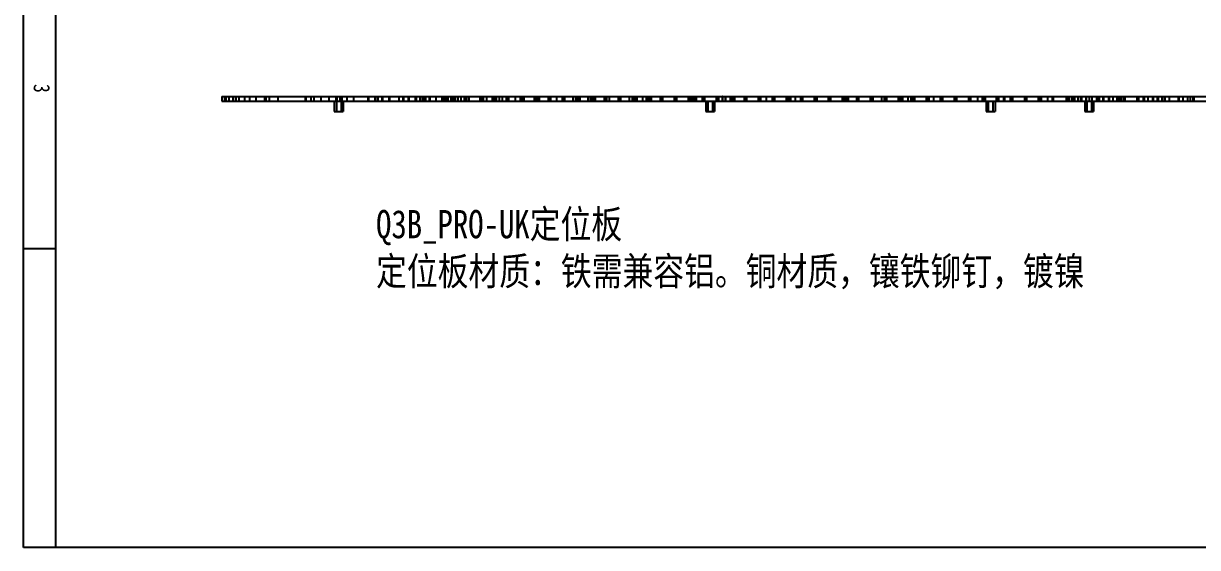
# Model space of a CAD drawing. Header units: inches. Extents: x 74 to 1479, y 13 to 437.
# Drawn here: x 836.3 to 1235.5, y 12.8 to 190.9 of the extents above; entities that cross this region are included whole.
import ezdxf

# ---------------------------------------------------------------- set-up
doc = ezdxf.new("R2010")
doc.units = ezdxf.units.IN
doc.header["$LTSCALE"] = 1.21
doc.header["$MEASUREMENT"] = 0
doc.linetypes.add('HIDDEN', pattern=[0.2, 0.1, -0.1])
doc.layers.get('0').update_dxf_attribs({"linetype": 'CONTINUOUS'})
doc.layers.add('DEFAULT_2', color=8, linetype='HIDDEN')
doc.layers.add('图框', color=7, linetype='CONTINUOUS')
doc.styles.get("Standard").update_dxf_attribs({"font": 'txt', "width": 0.8})

msp = doc.modelspace()

# ---------------------------------------------------------------- linework, layer by layer
at = {"color": 7, "linetype": 'Continuous'}
for p, q in [((836.297, 12.755), (836.297, 435.823)), ((847.302, 12.755), (847.302, 424.818)), ((903.694, 166.016), (903.694, 164.516)), ((903.694, 166.016), (1073.869, 166.016)), ((903.694, 164.516), (1308.644, 164.516)), ((904.694, 166.016), (904.694, 164.516)), ((905.194, 164.516), (905.194, 166.016)), ((906.194, 164.516), (906.194, 166.016)), ((907.494, 166.016), (907.494, 164.516)), ((908.494, 166.016), (908.494, 164.516)), ((909.494, 166.016), (909.494, 164.516)), ((940.226, 164.516), (940.226, 166.016)), ((941.994, 164.516), (941.994, 161.016)), ((942.976, 164.516), (942.976, 166.016)), ((943.976, 164.516), (943.976, 166.016)), ((944.994, 164.516), (944.994, 161.016)), ((971.094, 166.016), (971.094, 164.516)), ((972.094, 166.016), (972.094, 164.516)), ((973.094, 164.516), (973.094, 166.016)), ((979.694, 164.516), (979.694, 166.016)), ((980.694, 164.516), (980.694, 166.016)), ((981.694, 164.516), (981.694, 166.016)), ((983.169, 164.516), (983.169, 166.016)), ((984.169, 164.516), (984.169, 166.016)), ((985.169, 164.516), (985.169, 166.016)), ((1023.169, 164.516), (1023.169, 166.016)), ((1024.169, 164.516), (1024.169, 166.016)), ((1025.169, 166.016), (1025.169, 164.516)), ((1063.169, 164.516), (1063.169, 166.016)), ((1064.169, 164.516), (1064.169, 166.016)), ((1065.169, 164.516), (1065.169, 166.016)), ((1068.284, 164.516), (1068.284, 161.016)), ((1071.284, 164.516), (1071.284, 161.016)), ((1073.869, 166.016), (1073.869, 164.516)), ((1074.169, 164.516), (1074.169, 166.016)), ((1074.169, 166.016), (1197.544, 166.016)), ((1075.169, 164.516), (1075.169, 166.016)), ((1137.169, 164.516), (1137.169, 166.016)), ((1138.169, 164.516), (1138.169, 166.016)), ((1139.169, 166.016), (1139.169, 164.516)), ((1163.678, 164.516), (1163.678, 161.016)), ((1166.678, 164.516), (1166.678, 161.016)), ((1191.844, 164.516), (1191.844, 166.016)), ((1192.844, 164.516), (1192.844, 166.016)), ((1193.844, 164.516), (1193.844, 166.016)), ((1197.174, 164.516), (1197.174, 161.016)), ((1197.544, 166.016), (1197.544, 164.516)), ((1197.844, 166.016), (1308.644, 166.016)), ((1197.844, 164.516), (1197.844, 166.016)), ((1198.844, 164.516), (1198.844, 166.016)), ((1200.174, 164.516), (1200.174, 161.016)), ((941.994, 161.016), (944.994, 161.016)), ((1068.284, 161.016), (1071.284, 161.016)), ((1163.678, 161.016), (1166.678, 161.016)), ((1197.174, 161.016), (1200.174, 161.016)), ((847.302, 114.23), (836.297, 114.23)), ((1479.043, 12.755), (836.297, 12.755))]:
    msp.add_line(p, q, dxfattribs=at)
at = {"layer": 'DEFAULT_2', "color": 8, "linetype": 'HIDDEN'}
for p, q in [((907.772, 164.516), (907.772, 166.016)), ((911.494, 166.016), (911.494, 164.516)), ((913.272, 164.516), (913.272, 166.016)), ((915.374, 164.516), (915.374, 166.016)), ((918.374, 164.516), (918.374, 166.016)), ((918.624, 166.016), (918.624, 164.516)), ((918.769, 164.516), (918.769, 166.016)), ((919.844, 166.016), (919.844, 164.516)), ((922.776, 166.016), (922.776, 164.516)), ((932.124, 166.016), (932.124, 164.516)), ((932.374, 164.516), (932.374, 166.016)), ((934.169, 164.516), (934.169, 166.016)), ((935.169, 164.516), (935.169, 166.016)), ((937.476, 164.516), (937.476, 166.016)), ((942.534, 166.016), (942.534, 164.516)), ((942.694, 164.516), (942.694, 161.016)), ((944.294, 164.516), (944.294, 161.016)), ((944.684, 164.516), (944.684, 166.016)), ((946.384, 164.516), (946.384, 166.016)), ((948.534, 166.016), (948.534, 164.516)), ((953.494, 164.516), (953.494, 166.016)), ((953.744, 164.516), (953.744, 166.016)), ((955.904, 164.516), (955.904, 166.016)), ((956.154, 164.516), (956.154, 166.016)), ((956.865, 164.516), (956.865, 166.016)), ((958.244, 164.516), (958.244, 166.016)), ((958.494, 164.516), (958.494, 166.016)), ((960.619, 164.516), (960.619, 166.016)), ((960.869, 164.516), (960.869, 166.016)), ((964.065, 164.516), (964.065, 166.016)), ((965.369, 164.516), (965.369, 166.016)), ((965.619, 164.516), (965.619, 166.016)), ((967.244, 164.516), (967.244, 166.016)), ((967.494, 164.516), (967.494, 166.016)), ((969.654, 164.516), (969.654, 166.016)), ((969.904, 164.516), (969.904, 166.016)), ((971.994, 164.516), (971.994, 166.016)), ((972.244, 164.516), (972.244, 166.016)), ((972.544, 164.516), (972.544, 166.016)), ((972.794, 164.516), (972.794, 166.016)), ((974.369, 164.516), (974.369, 166.016)), ((974.619, 164.516), (974.619, 166.016)), ((976.534, 166.016), (976.534, 164.516)), ((978.684, 164.516), (978.684, 166.016)), ((979.119, 164.516), (979.119, 166.016)), ((979.369, 164.516), (979.369, 166.016)), ((980.384, 164.516), (980.384, 166.016)), ((980.662, 164.516), (980.662, 166.016)), ((982.029, 164.516), (982.029, 166.016)), ((982.279, 164.516), (982.279, 166.016)), ((982.534, 166.016), (982.534, 164.516)), ((986.294, 164.516), (986.294, 166.016)), ((986.544, 164.516), (986.544, 166.016)), ((986.779, 164.516), (986.779, 166.016)), ((987.029, 164.516), (987.029, 166.016)), ((987.862, 164.516), (987.862, 166.016)), ((991.594, 164.516), (991.594, 166.016)), ((991.844, 164.516), (991.844, 166.016)), ((992.394, 166.016), (992.394, 164.516)), ((992.644, 166.016), (992.644, 164.516)), ((993.704, 166.016), (993.704, 164.516)), ((995.779, 164.516), (995.779, 166.016)), ((996.029, 164.516), (996.029, 166.016)), ((996.279, 164.516), (996.279, 166.016)), ((996.529, 164.516), (996.529, 166.016)), ((997.169, 164.516), (997.169, 166.016)), ((998.169, 164.516), (998.169, 166.016)), ((999.169, 164.516), (999.169, 166.016)), ((1000.529, 164.516), (1000.529, 166.016)), ((1000.779, 164.516), (1000.779, 166.016)), ((1001.079, 164.516), (1001.079, 166.016)), ((1001.329, 164.516), (1001.329, 166.016)), ((1003.504, 166.016), (1003.504, 164.516)), ((1005.344, 164.516), (1005.344, 166.016)), ((1005.594, 164.516), (1005.594, 166.016)), ((1005.829, 164.516), (1005.829, 166.016)), ((1006.079, 164.516), (1006.079, 166.016)), ((1006.144, 166.016), (1006.144, 164.516)), ((1006.394, 166.016), (1006.394, 164.516)), ((1010.029, 164.516), (1010.029, 166.016)), ((1010.279, 164.516), (1010.279, 166.016)), ((1010.644, 164.516), (1010.644, 166.016)), ((1010.894, 164.516), (1010.894, 166.016)), ((1011.444, 166.016), (1011.444, 164.516)), ((1011.694, 166.016), (1011.694, 164.516)), ((1014.829, 164.516), (1014.829, 166.016)), ((1015.079, 164.516), (1015.079, 166.016)), ((1015.329, 164.516), (1015.329, 166.016)), ((1015.579, 164.516), (1015.579, 166.016)), ((1017.504, 166.016), (1017.504, 164.516)), ((1019.579, 164.516), (1019.579, 166.016)), ((1019.829, 164.516), (1019.829, 166.016)), ((1020.129, 164.516), (1020.129, 166.016)), ((1020.379, 164.516), (1020.379, 166.016)), ((1024.394, 164.516), (1024.394, 166.016)), ((1024.644, 164.516), (1024.644, 166.016)), ((1024.879, 164.516), (1024.879, 166.016)), ((1025.129, 164.516), (1025.129, 166.016)), ((1025.194, 166.016), (1025.194, 164.516)), ((1025.444, 166.016), (1025.444, 164.516)), ((1028.374, 164.516), (1028.374, 166.016)), ((1029.079, 164.516), (1029.079, 166.016)), ((1029.329, 164.516), (1029.329, 166.016)), ((1029.694, 164.516), (1029.694, 166.016)), ((1029.944, 164.516), (1029.944, 166.016)), ((1030.494, 166.016), (1030.494, 164.516)), ((1030.744, 166.016), (1030.744, 164.516)), ((1033.879, 164.516), (1033.879, 166.016)), ((1034.129, 164.516), (1034.129, 166.016)), ((1034.379, 164.516), (1034.379, 166.016)), ((1034.629, 164.516), (1034.629, 166.016)), ((1035.574, 164.516), (1035.574, 166.016)), ((1038.629, 164.516), (1038.629, 166.016)), ((1038.879, 164.516), (1038.879, 166.016)), ((1039.179, 164.516), (1039.179, 166.016)), ((1039.429, 164.516), (1039.429, 166.016)), ((1042.212, 166.016), (1042.212, 164.516)), ((1043.444, 164.516), (1043.444, 166.016)), ((1043.694, 164.516), (1043.694, 166.016)), ((1043.929, 164.516), (1043.929, 166.016)), ((1044.179, 164.516), (1044.179, 166.016)), ((1044.244, 166.016), (1044.244, 164.516)), ((1044.494, 166.016), (1044.494, 164.516)), ((1044.896, 166.016), (1044.896, 164.516)), ((1046.874, 164.516), (1046.874, 166.016)), ((1048.129, 164.516), (1048.129, 166.016)), ((1048.379, 164.516), (1048.379, 166.016)), ((1048.744, 164.516), (1048.744, 166.016)), ((1048.994, 164.516), (1048.994, 166.016)), ((1049.544, 166.016), (1049.544, 164.516)), ((1049.794, 166.016), (1049.794, 164.516)), ((1052.929, 164.516), (1052.929, 166.016)), ((1053.179, 164.516), (1053.179, 166.016)), ((1053.429, 164.516), (1053.429, 166.016)), ((1053.679, 164.516), (1053.679, 166.016)), ((1057.679, 164.516), (1057.679, 166.016)), ((1057.929, 164.516), (1057.929, 166.016)), ((1058.229, 164.516), (1058.229, 166.016)), ((1058.479, 164.516), (1058.479, 166.016)), ((1062.494, 164.516), (1062.494, 166.016)), ((1062.744, 164.516), (1062.744, 166.016)), ((1062.979, 164.516), (1062.979, 166.016)), ((1063.229, 164.516), (1063.229, 166.016)), ((1063.294, 166.016), (1063.294, 164.516)), ((1063.544, 166.016), (1063.544, 164.516)), ((1064.874, 164.516), (1064.874, 166.016)), ((1067.179, 164.516), (1067.179, 166.016)), ((1067.429, 164.516), (1067.429, 166.016)), ((1067.794, 164.516), (1067.794, 166.016)), ((1068.044, 164.516), (1068.044, 166.016)), ((1068.984, 164.516), (1068.984, 161.016)), ((1070.584, 164.516), (1070.584, 161.016)), ((1071.979, 164.516), (1071.979, 166.016)), ((1072.229, 164.516), (1072.229, 166.016)), ((1072.479, 164.516), (1072.479, 166.016)), ((1072.729, 164.516), (1072.729, 166.016)), ((1074.169, 166.016), (1073.869, 166.016)), ((1074.874, 166.016), (1074.874, 164.516)), ((1076.729, 164.516), (1076.729, 166.016)), ((1076.979, 164.516), (1076.979, 166.016)), ((1077.279, 164.516), (1077.279, 166.016)), ((1077.529, 164.516), (1077.529, 166.016)), ((1077.784, 166.016), (1077.784, 164.516)), ((1078.034, 166.016), (1078.034, 164.516)), ((1081.544, 164.516), (1081.544, 166.016)), ((1081.794, 164.516), (1081.794, 166.016)), ((1082.029, 164.516), (1082.029, 166.016)), ((1082.279, 164.516), (1082.279, 166.016)), ((1086.229, 164.516), (1086.229, 166.016)), ((1086.479, 164.516), (1086.479, 166.016)), ((1086.844, 164.516), (1086.844, 166.016)), ((1087.094, 164.516), (1087.094, 166.016)), ((1088.874, 166.016), (1088.874, 164.516)), ((1091.029, 164.516), (1091.029, 166.016)), ((1091.279, 164.516), (1091.279, 166.016)), ((1091.529, 164.516), (1091.529, 166.016)), ((1091.779, 164.516), (1091.779, 166.016)), ((1095.779, 164.516), (1095.779, 166.016)), ((1096.029, 164.516), (1096.029, 166.016)), ((1096.329, 164.516), (1096.329, 166.016)), ((1096.579, 164.516), (1096.579, 166.016)), ((1096.834, 166.016), (1096.834, 164.516)), ((1097.084, 166.016), (1097.084, 164.516)), ((1098.874, 164.516), (1098.874, 166.016)), ((1100.594, 164.516), (1100.594, 166.016)), ((1100.844, 164.516), (1100.844, 166.016)), ((1101.079, 164.516), (1101.079, 166.016)), ((1101.329, 164.516), (1101.329, 166.016)), ((1105.279, 164.516), (1105.279, 166.016)), ((1105.529, 164.516), (1105.529, 166.016)), ((1105.894, 164.516), (1105.894, 166.016)), ((1106.144, 164.516), (1106.144, 166.016)), ((1110.079, 164.516), (1110.079, 166.016)), ((1110.329, 164.516), (1110.329, 166.016)), ((1110.579, 164.516), (1110.579, 166.016)), ((1110.829, 164.516), (1110.829, 166.016)), ((1114.829, 164.516), (1114.829, 166.016)), ((1115.079, 164.516), (1115.079, 166.016)), ((1115.379, 164.516), (1115.379, 166.016)), ((1115.629, 164.516), (1115.629, 166.016)), ((1115.884, 166.016), (1115.884, 164.516)), ((1116.134, 166.016), (1116.134, 164.516)), ((1116.874, 164.516), (1116.874, 166.016)), ((1119.644, 164.516), (1119.644, 166.016)), ((1119.894, 164.516), (1119.894, 166.016)), ((1120.129, 164.516), (1120.129, 166.016)), ((1120.379, 164.516), (1120.379, 166.016)), ((1124.329, 164.516), (1124.329, 166.016)), ((1124.579, 164.516), (1124.579, 166.016)), ((1124.944, 164.516), (1124.944, 166.016)), ((1125.194, 164.516), (1125.194, 166.016)), ((1128.174, 164.516), (1128.174, 166.016)), ((1129.129, 164.516), (1129.129, 166.016)), ((1129.379, 164.516), (1129.379, 166.016)), ((1129.629, 164.516), (1129.629, 166.016)), ((1129.879, 164.516), (1129.879, 166.016)), ((1133.879, 164.516), (1133.879, 166.016)), ((1134.129, 164.516), (1134.129, 166.016)), ((1134.429, 164.516), (1134.429, 166.016)), ((1134.679, 164.516), (1134.679, 166.016)), ((1134.934, 166.016), (1134.934, 164.516)), ((1135.184, 166.016), (1135.184, 164.516)), ((1135.374, 164.516), (1135.374, 166.016)), ((1138.694, 164.516), (1138.694, 166.016)), ((1138.944, 164.516), (1138.944, 166.016)), ((1139.429, 164.516), (1139.429, 166.016)), ((1143.379, 164.516), (1143.379, 166.016)), ((1143.629, 164.516), (1143.629, 166.016)), ((1143.994, 164.516), (1143.994, 166.016)), ((1144.244, 164.516), (1144.244, 166.016)), ((1145.778, 166.016), (1145.778, 164.516)), ((1148.179, 164.516), (1148.179, 166.016)), ((1148.429, 164.516), (1148.429, 166.016)), ((1148.679, 164.516), (1148.679, 166.016)), ((1148.929, 164.516), (1148.929, 166.016)), ((1152.929, 164.516), (1152.929, 166.016)), ((1153.179, 164.516), (1153.179, 166.016)), ((1153.479, 164.516), (1153.479, 166.016)), ((1153.729, 164.516), (1153.729, 166.016)), ((1157.744, 164.516), (1157.744, 166.016)), ((1157.994, 164.516), (1157.994, 166.016)), ((1158.229, 164.516), (1158.229, 166.016)), ((1158.479, 164.516), (1158.479, 166.016)), ((1160.709, 166.016), (1160.709, 164.516)), ((1162.429, 164.516), (1162.429, 166.016)), ((1162.679, 164.516), (1162.679, 166.016)), ((1163.044, 164.516), (1163.044, 166.016)), ((1163.094, 166.016), (1163.094, 164.516)), ((1163.294, 164.516), (1163.294, 166.016)), ((1163.344, 166.016), (1163.344, 164.516)), ((1164.378, 164.516), (1164.378, 161.016)), ((1165.978, 164.516), (1165.978, 161.016)), ((1167.229, 164.516), (1167.229, 166.016)), ((1167.479, 164.516), (1167.479, 166.016)), ((1167.729, 164.516), (1167.729, 166.016)), ((1167.979, 164.516), (1167.979, 166.016)), ((1169.578, 166.016), (1169.578, 164.516)), ((1169.916, 166.016), (1169.916, 164.516)), ((1171.979, 164.516), (1171.979, 166.016)), ((1172.229, 164.516), (1172.229, 166.016)), ((1172.529, 164.516), (1172.529, 166.016)), ((1172.779, 164.516), (1172.779, 166.016)), ((1176.794, 164.516), (1176.794, 166.016)), ((1176.844, 166.016), (1176.844, 164.516)), ((1177.044, 164.516), (1177.044, 166.016)), ((1177.094, 166.016), (1177.094, 164.516)), ((1177.279, 164.516), (1177.279, 166.016)), ((1177.529, 164.516), (1177.529, 166.016)), ((1181.479, 164.516), (1181.479, 166.016)), ((1181.729, 164.516), (1181.729, 166.016)), ((1182.094, 164.516), (1182.094, 166.016)), ((1182.144, 166.016), (1182.144, 164.516)), ((1182.344, 164.516), (1182.344, 166.016)), ((1182.394, 166.016), (1182.394, 164.516)), ((1184.509, 166.016), (1184.509, 164.516)), ((1186.279, 164.516), (1186.279, 166.016)), ((1186.529, 164.516), (1186.529, 166.016)), ((1191.029, 164.516), (1191.029, 166.016)), ((1191.279, 164.516), (1191.279, 166.016)), ((1191.579, 164.516), (1191.579, 166.016)), ((1191.829, 164.516), (1191.829, 166.016)), ((1193.378, 166.016), (1193.378, 164.516)), ((1194.965, 164.516), (1194.965, 166.016)), ((1195.844, 164.516), (1195.844, 166.016)), ((1195.894, 166.016), (1195.894, 164.516)), ((1196.094, 164.516), (1196.094, 166.016)), ((1196.144, 166.016), (1196.144, 164.516)), ((1197.544, 166.016), (1197.844, 166.016)), ((1197.874, 164.516), (1197.874, 161.016)), ((1199.474, 164.516), (1199.474, 161.016)), ((1199.715, 164.516), (1199.715, 166.016)), ((1201.194, 166.016), (1201.194, 164.516)), ((1201.444, 166.016), (1201.444, 164.516)), ((1202.115, 164.516), (1202.115, 166.016)), ((1202.165, 164.516), (1202.165, 166.016)), ((1203.469, 164.516), (1203.469, 166.016)), ((1203.719, 164.516), (1203.719, 166.016)), ((1205.329, 164.516), (1205.329, 166.016)), ((1205.579, 164.516), (1205.579, 166.016)), ((1206.915, 164.516), (1206.915, 166.016)), ((1208.219, 164.516), (1208.219, 166.016)), ((1208.309, 166.016), (1208.309, 164.516)), ((1208.469, 164.516), (1208.469, 166.016)), ((1208.844, 166.016), (1208.844, 164.516)), ((1209.315, 164.516), (1209.315, 166.016)), ((1209.844, 164.516), (1209.844, 166.016)), ((1210.609, 164.516), (1210.609, 166.016)), ((1210.844, 164.516), (1210.844, 166.016)), ((1210.889, 164.516), (1210.889, 166.016)), ((1214.944, 166.016), (1214.944, 164.516)), ((1215.194, 166.016), (1215.194, 164.516)), ((1215.329, 164.516), (1215.329, 166.016)), ((1215.579, 164.516), (1215.579, 166.016)), ((1217.178, 166.016), (1217.178, 164.516)), ((1217.219, 164.516), (1217.219, 166.016)), ((1217.469, 164.516), (1217.469, 166.016)), ((1218.762, 164.516), (1218.762, 166.016)), ((1220.244, 166.016), (1220.244, 164.516)), ((1220.494, 166.016), (1220.494, 164.516)), ((1221.969, 164.516), (1221.969, 166.016)), ((1222.219, 164.516), (1222.219, 166.016)), ((1223.512, 164.516), (1223.512, 166.016)), ((1224.299, 164.516), (1224.299, 166.016)), ((1224.579, 164.516), (1224.579, 166.016)), ((1225.962, 164.516), (1225.962, 166.016)), ((1229.079, 164.516), (1229.079, 166.016)), ((1229.329, 164.516), (1229.329, 166.016)), ((1230.712, 164.516), (1230.712, 166.016)), ((1232.109, 166.016), (1232.109, 164.516)), ((1233.112, 164.516), (1233.112, 166.016)), ((1233.994, 166.016), (1233.994, 164.516)), ((1234.244, 166.016), (1234.244, 164.516))]:
    msp.add_line(p, q, dxfattribs=at)

# ---------------------------------------------------------------- texts
at = {"color": 7, "linetype": 'Continuous', "insert": (845.284, 170.319), "char_height": 5.503, "width": 5.50297, "attachment_point": 1, "rotation": 270, "line_spacing_factor": 0.9}
msp.add_mtext('3', dxfattribs=at)
at = {"layer": '图框', "lineweight": 0, "insert": (956.193, 127.479), "char_height": 9.6, "width": 228.28908, "attachment_point": 1}
msp.add_mtext('{\\fSimSun|b0|i0|c134|p54;\\C1;Q3B_PRO-UK定位板\\P定位板材质：铁需兼容铝。铜材质，镶铁铆钉，镀镍}', dxfattribs=at)

doc.saveas('drawing.dxf')
